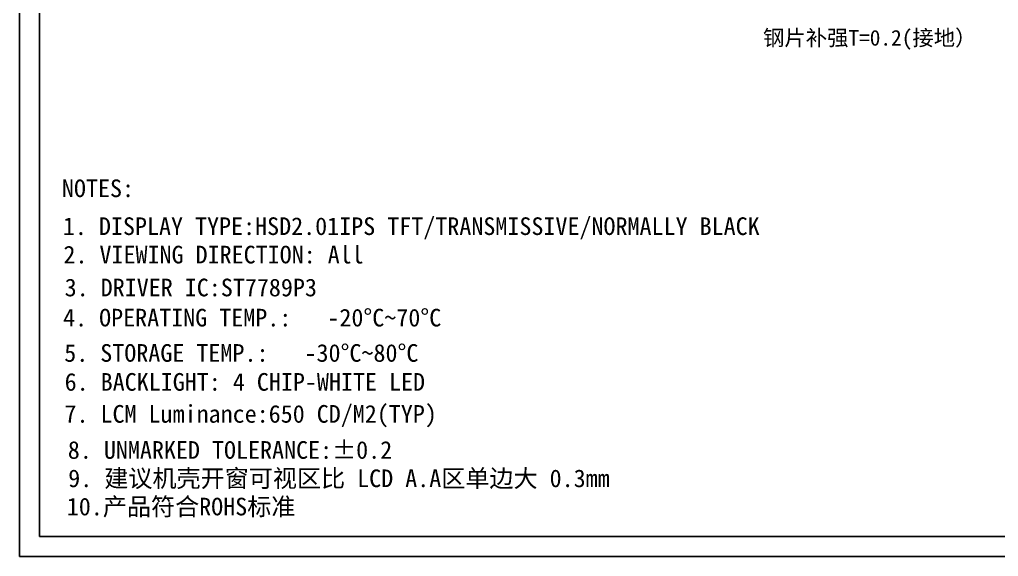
# Model space of a CAD drawing. Header units: millimetres. Extents: x 1613 to 1847, y 329 to 485.
# Drawn here: x 1613.3 to 1708.3, y 329 to 381.2 of the extents above; entities that cross this region are included whole.
import ezdxf

# ---------------------------------------------------------------- set-up
doc = ezdxf.new("R2010")
doc.units = ezdxf.units.MM
doc.layers.add('dim', color=3, linetype='Continuous')
doc.layers.add('Frame', color=7, linetype='Continuous')
doc.layers.add('图框', color=7, linetype='Continuous', lineweight=0)
doc.styles.add('宋体', font='SimSun.ttf')

msp = doc.modelspace()

# ---------------------------------------------------------------- linework, layer by layer
at = {"layer": 'Frame', "color": 7}
for points in [[(1846.962, 484.798), (1613.294, 484.798), (1613.294, 329.02), (1846.962, 329.02)], [(1845.015, 330.967), (1615.242, 330.967), (1615.242, 482.851), (1845.015, 482.851)]]:
    msp.add_lwpolyline(points, close=True, dxfattribs=at)

# ---------------------------------------------------------------- texts
at = {"color": 7, "insert": (1617.671, 356.01), "char_height": 1.71489, "width": 46.14864, "attachment_point": 1, "style": '宋体'}
msp.add_mtext('3. DRIVER IC:ST7789P3', dxfattribs=at)
at = {"layer": 'dim', "color": 4, "insert": (1685.487, 380.177), "char_height": 1.52064, "width": 27.23091, "attachment_point": 1, "style": '宋体'}
msp.add_mtext('{\\fSimSun|b0|i0|c134|p2;\\C7;钢片补强T=0.2(接地）}', dxfattribs=at)
at = {"layer": '图框', "style": '宋体'}
for s, height, p in [('NOTES:', 1.7149, (1617.41, 363.933)), ('1. DISPLAY TYPE:HSD2.01IPS TFT/TRANSMISSIVE/NORMALLY BLACK', 1.71489, (1617.5, 360.253)), ('2. VIEWING DIRECTION: All', 1.71489, (1617.552, 357.492)), ('4. OPERATING TEMP.:   -20%%DC~70%%DC', 1.71489, (1617.517, 351.366)), ('5. STORAGE TEMP.:   -30%%DC~80%%DC', 1.71489, (1617.632, 347.935)), ('6. BACKLIGHT: 4 CHIP-WHITE LED', 1.71489, (1617.67, 345.122)), ('7. LCM Luminance:650 CD/M2(TYP)', 1.71489, (1617.652, 342.014)), ('8. UNMARKED TOLERANCE:%%P0.2', 1.71489, (1617.979, 338.507)), ('9. 建议机壳开窗可视区比 LCD A.A区单边大 0.3mm', 1.71489, (1618.018, 335.754))]:
    msp.add_text(s, height=height, dxfattribs=at).set_placement(p)
at = {"layer": '图框', "insert": (1617.878, 334.723), "char_height": 1.71489, "width": 46.14864, "attachment_point": 1, "style": '宋体'}
msp.add_mtext('10.产品符合ROHS标准', dxfattribs=at)

doc.saveas('drawing.dxf')
